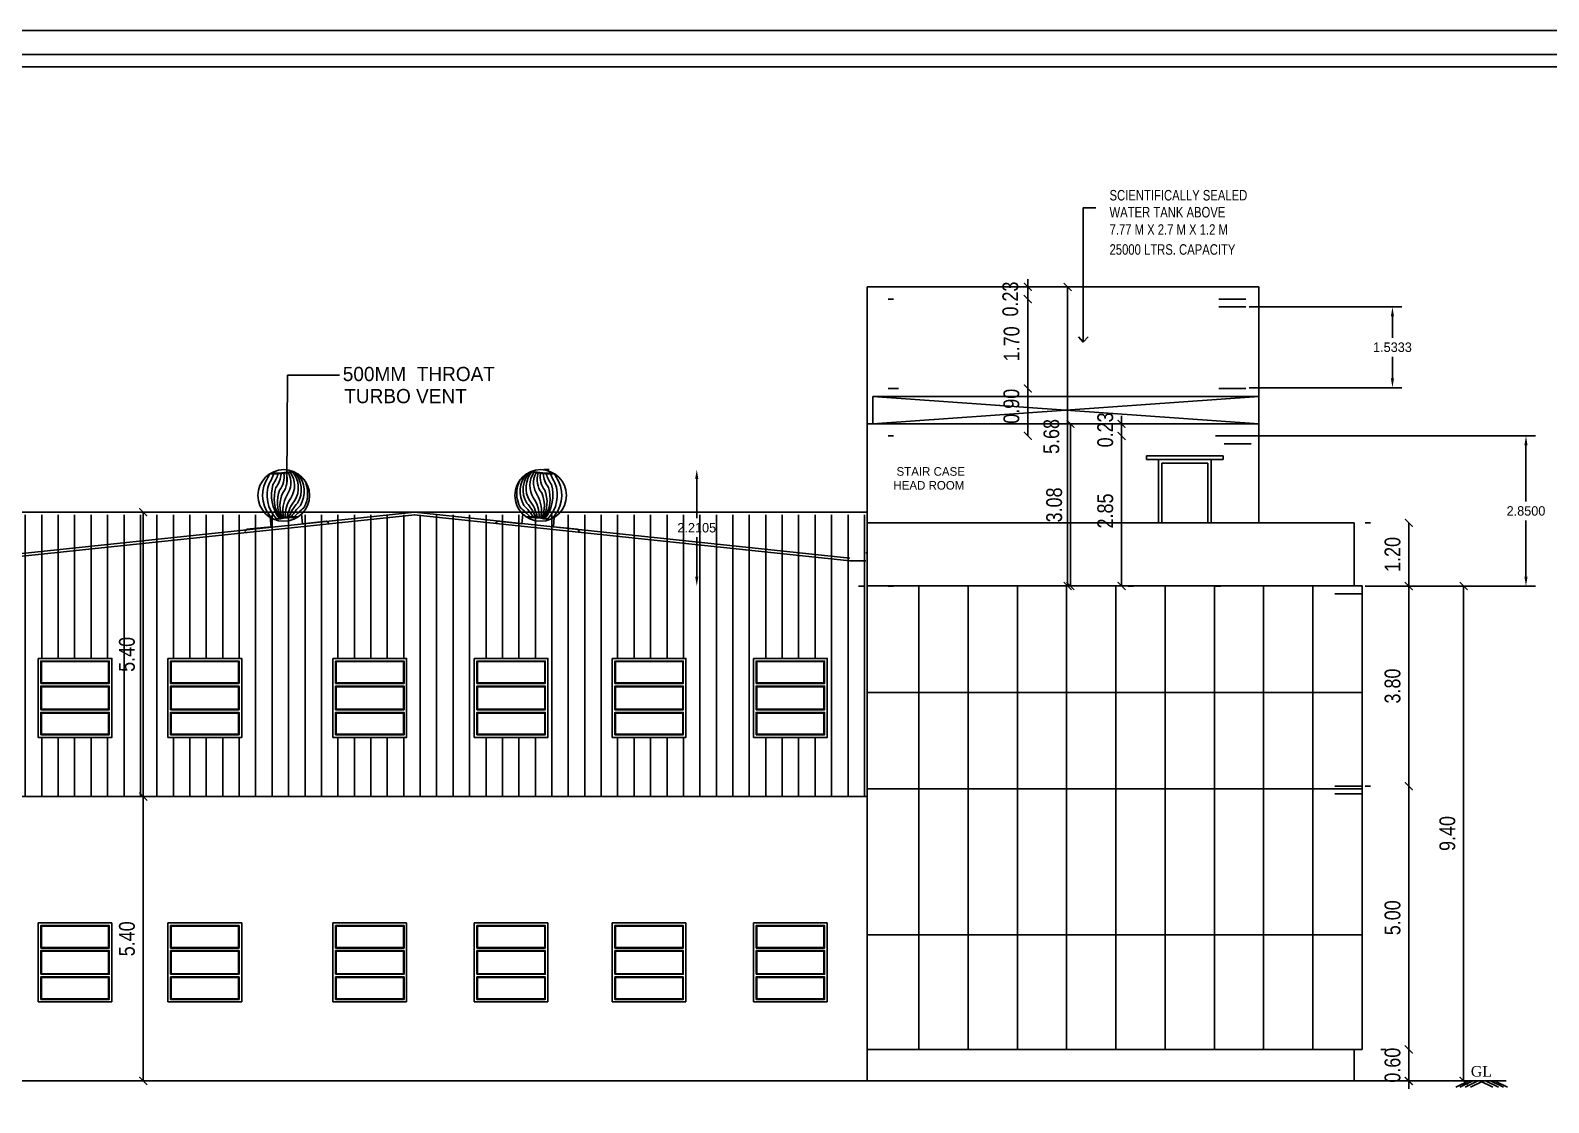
# Model space of a CAD drawing. Header units: metres. Extents: x 1422408 to 2267436, y 3843 to 80428.
# Drawn here: x 2267242.81 to 2267271.64, y 4051.89 to 4072.26 of the extents above; entities that cross this region are included whole.
import ezdxf

# ---------------------------------------------------------------- set-up
doc = ezdxf.new("R2010")
doc.units = ezdxf.units.M
doc.header["$LTSCALE"] = 3.5
doc.header["$MEASUREMENT"] = 0
for name, pattern in [('CENTER', [2, 1.25, -0.25, 0.25, -0.25]), ('DOT2', [0.125, 0, -0.125]), ('HIDDEN', [0.375, 0.25, -0.125])]:
    doc.linetypes.add(name, pattern=pattern)
doc.layers.get('0').update_dxf_attribs({"linetype": 'CONTINUOUS'})
doc.layers.get('DEFPOINTS').update_dxf_attribs({"linetype": 'CONTINUOUS'})
for name, color, linetype in [('A-ANNO-TITLE', 7, 'CONTINUOUS'), ('BLK_1_CHIMNEY_HT', 91, 'CONTINUOUS'), ('BLK_1_ROOF_WATER_TANK_HT', 235, 'CONTINUOUS'), ('BLK_1_STAIR_HEADROOM', 55, 'CONTINUOUS'), ('CENTER', 4, 'CENTER'), ('DOORTEXT', 3, 'CONTINUOUS'), ('HAT', 15, 'CONTINUOUS'), ('HATCH', 15, 'CONTINUOUS'), ('HID', 4, 'HIDDEN'), ('ID', 3, 'CONTINUOUS'), ('TEXT', 4, 'CONTINUOUS'), ('TITLE', 7, 'CONTINUOUS'), ('WALL', 125, 'CONTINUOUS'), ('WIN', 8, 'CONTINUOUS')]:
    doc.layers.add(name, color=color, linetype=linetype)
doc.styles.add('GD', font='romantic.ttf')
doc.styles.add('ID', font='GOTHIC.TTF', dxfattribs={"width": 0.85})
doc.styles.add('USA TEXT', font='GOTHIC.TTF')
doc.dimstyles.new('1-100-ID', dxfattribs={"dimtxt": 0.3, "dimasz": 0.15, "dimexe": 0.1, "dimexo": 0.06, "dimgap": 0.15, "dimtad": 1, "dimzin": 3, "dimdsep": 46, "dimtxsty": 'ID', "dimblk": 'ARCHTICK', "dimcen": 0, "dimclrd": 252, "dimclre": 252, "dimclrt": 3, "dimadec": 0, "dimazin": 0, "dimtfac": 1, "dimtix": 1, "dimtmove": 2, "dimatfit": 3, "dimldrblk": 'OPEN90', "dimfxl": 1, "dimtolj": 1, "dimtzin": 0, "dimarcsym": 0})
doc.dimstyles.get("Standard").update_dxf_attribs({"dimtxt": 0.18, "dimasz": 0.18, "dimexe": 0.18, "dimexo": 0.0625, "dimgap": 0.09, "dimtad": 0, "dimtih": 1, "dimtoh": 1, "dimdec": 4, "dimzin": 0, "dimdsep": 46, "dimtxsty": 'STANDARD', "dimcen": 0.09, "dimadec": 0, "dimazin": 0, "dimtfac": 1, "dimtdec": 4, "dimtofl": 0, "dimtmove": 0, "dimatfit": 3, "dimfxl": 1, "dimtolj": 1, "dimtzin": 0, "dimarcsym": 0})

# ---------------------------------------------------------------- blocks, each defined once
blk = doc.blocks.new('TURBO')
at = {"layer": 'HID', "linetype": 'ByBlock'}
for points in [[(-278, 895, 0.347126), (-229, 297, -0.098797), (-19, 71, -0.098797)], [(-250, 894, 0.327886), (-187, 355, -0.129297), (17, 75, -0.129297)], [(-211, 894, 0.310922), (-121, 416, -0.156724), (54, 78, -0.156724)], [(-171, 894, 0.2866), (-55, 478, -0.178171), (86, 80, -0.178171)], [(-127, 896, 0.251458), (10, 541, -0.194416), (115, 82, -0.194416)], [(-86, 899, 0.201001), (59, 603, -0.207799), (136, 82, -0.207799)], [(-35, 904, 0.134165), (115, 667, -0.218557), (157, 83, -0.218557)], [(24, 910, 0.051706), (159, 734, -0.229241), (173, 83, -0.229241)], [(102, 927, 0.047601), (220, 778, -0.290424), (223, 82, -0.290424)], [(180, 945, 0.043008), (281, 822, -0.333679), (287, 93, -0.333679)], [(-439, 709, 0.260816), (-328, 184, -0.03426), (-121, 55, -0.03426)], [(-340, 844, 0.326487), (-272, 241, -0.066086), (-62, 65, -0.066086)]]:
    blk.add_lwpolyline(points, format="xyb", dxfattribs=at)
for points in [[(-260, 74), (-242, -106), (-699, -152), (-737, -196)], [(337, 134), (355, -46), (812, 0), (858, -36)]]:
    blk.add_lwpolyline(points, dxfattribs=at)
blk.add_circle((0, 490), 490, dxfattribs=at)
for centre, radius, start, end in [((-222, 2488), 1594, 267.999, 284.702), ((-222, 2488), 1579, 268.7845, 283.9165), ((179, -1511), 1594, 86.7474, 103.4504), ((179, -1511), 1579, 87.5329, 102.665)]:
    blk.add_arc(centre, radius, start, end, dxfattribs=at)
blk = doc.blocks.new('_ArchTick')
at = {"color": 0, "linetype": 'ByBlock', "const_width": 0.15}
blk.add_lwpolyline([(-0.5, -0.5), (0.5, 0.5)], dxfattribs=at)
blk = doc.blocks.new('*D196')
at = {"layer": 'DEFPOINTS', "color": 0, "ltscale": 400}
for p in [(2267259.035, 4065.456), (2267261.748, 4065.456), (2267259.035, 4064.556)]:
    blk.add_point(p, dxfattribs=at)
at = {"layer": 'ID', "color": 252, "linetype": 'DOT2', "lineweight": -2, "ltscale": 400}
for p, q in [((2267259.095, 4065.456), (2267261.848, 4065.456)), ((2267259.095, 4064.556), (2267261.848, 4064.556))]:
    blk.add_line(p, q, dxfattribs=at)
at = {"layer": 'ID', "color": 252, "lineweight": -2, "ltscale": 400}
blk.add_line((2267261.748, 4064.556), (2267261.748, 4065.456), dxfattribs=at)
at = {"layer": 'ID', "color": 252, "lineweight": -2, "ltscale": 400, "xscale": 0.15, "yscale": 0.15, "zscale": 0.15}
for p, rotation in [((2267261.748, 4065.456), 90), ((2267261.748, 4064.556), 270)]:
    blk.add_blockref('_ArchTick', p, dxfattribs=dict(at, rotation=rotation))
at = {"layer": 'ID', "color": 3, "ltscale": 400, "insert": (2267261.437, 4065.12), "char_height": 0.3, "attachment_point": 5, "rotation": 90, "style": 'ID'}
blk.add_mtext('\\A1;0.90', dxfattribs=at)
blk = doc.blocks.new('_Open90')
at = {"color": 0, "linetype": 'ByBlock', "lineweight": -2}
for p, q in [((0, 0), (-1, 0)), ((-0.5, 0.5), (0, 0)), ((0, 0), (-0.5, -0.5))]:
    blk.add_line(p, q, dxfattribs=at)
blk = doc.blocks.new('*D197')
at = {"layer": 'DEFPOINTS', "color": 0, "ltscale": 400}
for p in [(2267259.035, 4067.156), (2267261.748, 4067.156), (2267259.135, 4065.456)]:
    blk.add_point(p, dxfattribs=at)
at = {"layer": 'ID', "color": 252, "linetype": 'DOT2', "lineweight": -2, "ltscale": 400}
for p, q in [((2267259.095, 4067.156), (2267261.848, 4067.156)), ((2267259.195, 4065.456), (2267261.848, 4065.456))]:
    blk.add_line(p, q, dxfattribs=at)
at = {"layer": 'ID', "color": 252, "lineweight": -2, "ltscale": 400}
blk.add_line((2267261.748, 4065.456), (2267261.748, 4067.156), dxfattribs=at)
at = {"layer": 'ID', "color": 252, "lineweight": -2, "ltscale": 400, "xscale": 0.15, "yscale": 0.15, "zscale": 0.15}
for p, rotation in [((2267261.748, 4067.156), 90), ((2267261.748, 4065.456), 270)]:
    blk.add_blockref('_ArchTick', p, dxfattribs=dict(at, rotation=rotation))
at = {"layer": 'ID', "color": 3, "ltscale": 400, "insert": (2267261.441, 4066.306), "char_height": 0.3, "attachment_point": 5, "rotation": 90, "style": 'ID'}
blk.add_mtext('\\A1;1.70', dxfattribs=at)
blk = doc.blocks.new('*D198')
at = {"layer": 'DEFPOINTS', "color": 0, "ltscale": 400}
for p in [(2267259.035, 4067.386), (2267261.748, 4067.386), (2267259.035, 4067.156)]:
    blk.add_point(p, dxfattribs=at)
at = {"layer": 'ID', "color": 252, "linetype": 'DOT2', "lineweight": -2, "ltscale": 400}
for p, q in [((2267259.095, 4067.386), (2267261.848, 4067.386)), ((2267259.095, 4067.156), (2267261.848, 4067.156))]:
    blk.add_line(p, q, dxfattribs=at)
at = {"layer": 'ID', "color": 252, "lineweight": -2, "ltscale": 400}
for p, q in [((2267261.748, 4067.386), (2267261.748, 4067.536)), ((2267261.748, 4067.156), (2267261.748, 4067.386)), ((2267261.748, 4067.156), (2267261.748, 4067.006))]:
    blk.add_line(p, q, dxfattribs=at)
at = {"layer": 'ID', "color": 252, "lineweight": -2, "ltscale": 400, "xscale": 0.15, "yscale": 0.15, "zscale": 0.15}
for p, rotation in [((2267261.748, 4067.386), 270), ((2267261.748, 4067.156), 90)]:
    blk.add_blockref('_ArchTick', p, dxfattribs=dict(at, rotation=rotation))
at = {"layer": 'ID', "color": 3, "ltscale": 400, "insert": (2267261.417, 4067.156), "char_height": 0.3, "attachment_point": 5, "rotation": 90, "style": 'ID'}
blk.add_mtext('\\A1;0.23', dxfattribs=at)
blk = doc.blocks.new('*D199')
at = {"layer": 'DEFPOINTS', "color": 0, "ltscale": 400}
for p in [(2267259.035, 4067.386), (2267259.035, 4061.706), (2267262.505, 4061.706)]:
    blk.add_point(p, dxfattribs=at)
at = {"layer": 'ID', "color": 252, "linetype": 'DOT2', "lineweight": -2, "ltscale": 400}
for p, q in [((2267259.095, 4067.386), (2267262.605, 4067.386)), ((2267259.095, 4061.706), (2267262.605, 4061.706))]:
    blk.add_line(p, q, dxfattribs=at)
at = {"layer": 'ID', "color": 252, "lineweight": -2, "ltscale": 400}
blk.add_line((2267262.505, 4067.386), (2267262.505, 4061.706), dxfattribs=at)
at = {"layer": 'ID', "color": 252, "lineweight": -2, "ltscale": 400, "xscale": 0.15, "yscale": 0.15, "zscale": 0.15}
for p, rotation in [((2267262.505, 4067.386), 90), ((2267262.505, 4061.706), 270)]:
    blk.add_blockref('_ArchTick', p, dxfattribs=dict(at, rotation=rotation))
at = {"layer": 'ID', "color": 3, "ltscale": 400, "insert": (2267262.197, 4064.546), "char_height": 0.3, "attachment_point": 5, "rotation": 90, "style": 'ID'}
blk.add_mtext('\\A1;5.68', dxfattribs=at)
blk = doc.blocks.new('*D200')
at = {"layer": 'DEFPOINTS', "color": 0, "ltscale": 400}
for p in [(2267265.475, 4064.556), (2267263.528, 4061.706), (2267265.475, 4061.706)]:
    blk.add_point(p, dxfattribs=at)
at = {"layer": 'ID', "color": 252, "linetype": 'DOT2', "lineweight": -2, "ltscale": 400}
for p, q in [((2267265.415, 4064.556), (2267263.428, 4064.556)), ((2267265.415, 4061.706), (2267263.428, 4061.706))]:
    blk.add_line(p, q, dxfattribs=at)
at = {"layer": 'ID', "color": 252, "lineweight": -2, "ltscale": 400}
blk.add_line((2267263.528, 4064.556), (2267263.528, 4061.706), dxfattribs=at)
at = {"layer": 'ID', "color": 252, "lineweight": -2, "ltscale": 400, "xscale": 0.15, "yscale": 0.15, "zscale": 0.15}
for p, rotation in [((2267263.528, 4064.556), 90), ((2267263.528, 4061.706), 270)]:
    blk.add_blockref('_ArchTick', p, dxfattribs=dict(at, rotation=rotation))
at = {"layer": 'ID', "color": 3, "ltscale": 400, "insert": (2267263.22, 4063.131), "char_height": 0.3, "attachment_point": 5, "rotation": 90, "style": 'ID'}
blk.add_mtext('\\A1;2.85', dxfattribs=at)
blk = doc.blocks.new('*D201')
at = {"layer": 'DEFPOINTS', "color": 0, "ltscale": 400}
for p in [(2267263.528, 4064.786), (2267265.475, 4064.786), (2267265.475, 4064.556)]:
    blk.add_point(p, dxfattribs=at)
at = {"layer": 'ID', "color": 252, "linetype": 'DOT2', "lineweight": -2, "ltscale": 400}
for p, q in [((2267265.415, 4064.786), (2267263.428, 4064.786)), ((2267265.415, 4064.556), (2267263.428, 4064.556))]:
    blk.add_line(p, q, dxfattribs=at)
at = {"layer": 'ID', "color": 252, "lineweight": -2, "ltscale": 400}
for p, q in [((2267263.528, 4064.786), (2267263.528, 4064.936)), ((2267263.528, 4064.556), (2267263.528, 4064.786)), ((2267263.528, 4064.556), (2267263.528, 4064.406))]:
    blk.add_line(p, q, dxfattribs=at)
at = {"layer": 'ID', "color": 252, "lineweight": -2, "ltscale": 400, "xscale": 0.15, "yscale": 0.15, "zscale": 0.15}
for p, rotation in [((2267263.528, 4064.786), 270), ((2267263.528, 4064.556), 90)]:
    blk.add_blockref('_ArchTick', p, dxfattribs=dict(at, rotation=rotation))
at = {"layer": 'ID', "color": 3, "ltscale": 400, "insert": (2267263.22, 4064.671), "char_height": 0.3, "attachment_point": 5, "rotation": 90, "style": 'ID'}
blk.add_mtext('\\A1;0.23', dxfattribs=at)
blk = doc.blocks.new('*D202')
at = {"layer": 'DEFPOINTS', "color": 0, "ltscale": 400}
for p in [(2267263.815, 4064.786), (2267262.557, 4061.706), (2267263.815, 4061.706)]:
    blk.add_point(p, dxfattribs=at)
at = {"layer": 'ID', "color": 252, "linetype": 'DOT2', "lineweight": -2, "ltscale": 400}
for p, q in [((2267263.755, 4064.786), (2267262.457, 4064.786)), ((2267263.755, 4061.706), (2267262.457, 4061.706))]:
    blk.add_line(p, q, dxfattribs=at)
at = {"layer": 'ID', "color": 252, "lineweight": -2, "ltscale": 400}
blk.add_line((2267262.557, 4064.786), (2267262.557, 4061.706), dxfattribs=at)
at = {"layer": 'ID', "color": 252, "lineweight": -2, "ltscale": 400, "xscale": 0.15, "yscale": 0.15, "zscale": 0.15}
for p, rotation in [((2267262.557, 4064.786), 90), ((2267262.557, 4061.706), 270)]:
    blk.add_blockref('_ArchTick', p, dxfattribs=dict(at, rotation=rotation))
at = {"layer": 'ID', "color": 3, "ltscale": 400, "insert": (2267262.25, 4063.246), "char_height": 0.3, "attachment_point": 5, "rotation": 90, "style": 'ID'}
blk.add_mtext('\\A1;3.08', dxfattribs=at)
blk = doc.blocks.new('*D203')
at = {"layer": 'DEFPOINTS', "color": 0, "ltscale": 400}
for p in [(2267245.112, 4057.706), (2267244.948, 4052.306), (2267245.112, 4052.306)]:
    blk.add_point(p, dxfattribs=at)
at = {"layer": 'ID', "color": 252, "linetype": 'DOT2', "lineweight": -2, "ltscale": 400}
for p, q in [((2267245.052, 4057.706), (2267244.848, 4057.706)), ((2267245.052, 4052.306), (2267244.848, 4052.306))]:
    blk.add_line(p, q, dxfattribs=at)
at = {"layer": 'ID', "color": 252, "lineweight": -2, "ltscale": 400}
blk.add_line((2267244.948, 4057.706), (2267244.948, 4052.306), dxfattribs=at)
at = {"layer": 'ID', "color": 252, "lineweight": -2, "ltscale": 400, "xscale": 0.15, "yscale": 0.15, "zscale": 0.15}
for p, rotation in [((2267244.948, 4057.706), 90), ((2267244.948, 4052.306), 270)]:
    blk.add_blockref('_ArchTick', p, dxfattribs=dict(at, rotation=rotation))
at = {"layer": 'ID', "color": 3, "ltscale": 400, "insert": (2267244.64, 4055.006), "char_height": 0.3, "attachment_point": 5, "rotation": 90, "style": 'ID'}
blk.add_mtext('\\A1;5.40', dxfattribs=at)
blk = doc.blocks.new('*D204')
at = {"layer": 'DEFPOINTS', "color": 0, "ltscale": 400}
for p in [(2267246.276, 4063.11), (2267244.948, 4057.706), (2267246.276, 4057.706)]:
    blk.add_point(p, dxfattribs=at)
at = {"layer": 'ID', "color": 252, "linetype": 'DOT2', "lineweight": -2, "ltscale": 400}
for p, q in [((2267246.216, 4063.11), (2267244.848, 4063.11)), ((2267246.216, 4057.706), (2267244.848, 4057.706))]:
    blk.add_line(p, q, dxfattribs=at)
at = {"layer": 'ID', "color": 252, "lineweight": -2, "ltscale": 400}
blk.add_line((2267244.948, 4063.11), (2267244.948, 4057.706), dxfattribs=at)
at = {"layer": 'ID', "color": 252, "lineweight": -2, "ltscale": 400, "xscale": 0.15, "yscale": 0.15, "zscale": 0.15}
for p, rotation in [((2267244.948, 4063.11), 90), ((2267244.948, 4057.706), 270)]:
    blk.add_blockref('_ArchTick', p, dxfattribs=dict(at, rotation=rotation))
at = {"layer": 'ID', "color": 3, "ltscale": 400, "insert": (2267244.64, 4060.408), "char_height": 0.3, "attachment_point": 5, "rotation": 90, "style": 'ID'}
blk.add_mtext('\\A1;5.40', dxfattribs=at)
blk = doc.blocks.new('*D205')
at = {"layer": 'DEFPOINTS', "color": 0, "ltscale": 400}
for p in [(2267268.39, 4052.906), (2267268.39, 4052.306), (2267268.984, 4052.306)]:
    blk.add_point(p, dxfattribs=at)
at = {"layer": 'ID', "color": 252, "lineweight": -2, "ltscale": 400}
for p, q in [((2267268.984, 4052.906), (2267268.984, 4053.056)), ((2267268.984, 4052.906), (2267268.984, 4052.306)), ((2267268.984, 4052.306), (2267268.984, 4052.156))]:
    blk.add_line(p, q, dxfattribs=at)
at = {"layer": 'ID', "color": 252, "linetype": 'DOT2', "lineweight": -2, "ltscale": 400}
for p, q in [((2267268.45, 4052.906), (2267269.084, 4052.906)), ((2267268.45, 4052.306), (2267269.084, 4052.306))]:
    blk.add_line(p, q, dxfattribs=at)
at = {"layer": 'ID', "color": 252, "lineweight": -2, "ltscale": 400, "xscale": 0.15, "yscale": 0.15, "zscale": 0.15}
for p, rotation in [((2267268.984, 4052.906), 270), ((2267268.984, 4052.306), 90)]:
    blk.add_blockref('_ArchTick', p, dxfattribs=dict(at, rotation=rotation))
at = {"layer": 'ID', "color": 3, "ltscale": 400, "insert": (2267268.676, 4052.606), "char_height": 0.3, "attachment_point": 5, "rotation": 90, "style": 'ID'}
blk.add_mtext('\\A1;0.60', dxfattribs=at)
blk = doc.blocks.new('*D206')
at = {"layer": 'DEFPOINTS', "color": 0, "ltscale": 400}
for p in [(2267268.096, 4057.906), (2267268.984, 4057.906), (2267268.39, 4052.906)]:
    blk.add_point(p, dxfattribs=at)
at = {"layer": 'ID', "color": 252, "linetype": 'DOT2', "lineweight": -2, "ltscale": 400}
for p, q in [((2267268.156, 4057.906), (2267269.084, 4057.906)), ((2267268.45, 4052.906), (2267269.084, 4052.906))]:
    blk.add_line(p, q, dxfattribs=at)
at = {"layer": 'ID', "color": 252, "lineweight": -2, "ltscale": 400}
blk.add_line((2267268.984, 4052.906), (2267268.984, 4057.906), dxfattribs=at)
at = {"layer": 'ID', "color": 252, "lineweight": -2, "ltscale": 400, "xscale": 0.15, "yscale": 0.15, "zscale": 0.15}
for p, rotation in [((2267268.984, 4057.906), 90), ((2267268.984, 4052.906), 270)]:
    blk.add_blockref('_ArchTick', p, dxfattribs=dict(at, rotation=rotation))
at = {"layer": 'ID', "color": 3, "ltscale": 400, "insert": (2267268.676, 4055.406), "char_height": 0.3, "attachment_point": 5, "rotation": 90, "style": 'ID'}
blk.add_mtext('\\A1;5.00', dxfattribs=at)
blk = doc.blocks.new('*D207')
at = {"layer": 'DEFPOINTS', "color": 0, "ltscale": 400}
for p in [(2267268.096, 4061.706), (2267268.984, 4061.706), (2267268.096, 4057.906)]:
    blk.add_point(p, dxfattribs=at)
at = {"layer": 'ID', "color": 252, "linetype": 'DOT2', "lineweight": -2, "ltscale": 400}
for p, q in [((2267268.156, 4061.706), (2267269.084, 4061.706)), ((2267268.156, 4057.906), (2267269.084, 4057.906))]:
    blk.add_line(p, q, dxfattribs=at)
at = {"layer": 'ID', "color": 252, "lineweight": -2, "ltscale": 400}
blk.add_line((2267268.984, 4057.906), (2267268.984, 4061.706), dxfattribs=at)
at = {"layer": 'ID', "color": 252, "lineweight": -2, "ltscale": 400, "xscale": 0.15, "yscale": 0.15, "zscale": 0.15}
for p, rotation in [((2267268.984, 4061.706), 90), ((2267268.984, 4057.906), 270)]:
    blk.add_blockref('_ArchTick', p, dxfattribs=dict(at, rotation=rotation))
at = {"layer": 'ID', "color": 3, "ltscale": 400, "insert": (2267268.676, 4059.806), "char_height": 0.3, "attachment_point": 5, "rotation": 90, "style": 'ID'}
blk.add_mtext('\\A1;3.80', dxfattribs=at)
blk = doc.blocks.new('*D208')
at = {"layer": 'DEFPOINTS', "color": 0, "ltscale": 400}
for p in [(2267268.096, 4062.906), (2267268.984, 4062.906), (2267268.096, 4061.706)]:
    blk.add_point(p, dxfattribs=at)
at = {"layer": 'ID', "color": 252, "linetype": 'DOT2', "lineweight": -2, "ltscale": 400}
for p, q in [((2267268.156, 4062.906), (2267269.084, 4062.906)), ((2267268.156, 4061.706), (2267269.084, 4061.706))]:
    blk.add_line(p, q, dxfattribs=at)
at = {"layer": 'ID', "color": 252, "lineweight": -2, "ltscale": 400}
blk.add_line((2267268.984, 4061.706), (2267268.984, 4062.906), dxfattribs=at)
at = {"layer": 'ID', "color": 252, "lineweight": -2, "ltscale": 400, "xscale": 0.15, "yscale": 0.15, "zscale": 0.15}
for p, rotation in [((2267268.984, 4062.906), 90), ((2267268.984, 4061.706), 270)]:
    blk.add_blockref('_ArchTick', p, dxfattribs=dict(at, rotation=rotation))
at = {"layer": 'ID', "color": 3, "ltscale": 400, "insert": (2267268.676, 4062.306), "char_height": 0.3, "attachment_point": 5, "rotation": 90, "style": 'ID'}
blk.add_mtext('\\A1;1.20', dxfattribs=at)
blk = doc.blocks.new('*D209')
at = {"layer": 'DEFPOINTS', "color": 0, "ltscale": 400}
for p in [(2267268.246, 4061.706), (2267270.024, 4061.706), (2267268.26, 4052.306)]:
    blk.add_point(p, dxfattribs=at)
at = {"layer": 'ID', "color": 252, "linetype": 'DOT2', "lineweight": -2, "ltscale": 400}
for p, q in [((2267268.306, 4061.706), (2267270.124, 4061.706)), ((2267268.32, 4052.306), (2267270.124, 4052.306))]:
    blk.add_line(p, q, dxfattribs=at)
at = {"layer": 'ID', "color": 252, "lineweight": -2, "ltscale": 400}
blk.add_line((2267270.024, 4052.306), (2267270.024, 4061.706), dxfattribs=at)
at = {"layer": 'ID', "color": 252, "lineweight": -2, "ltscale": 400, "xscale": 0.15, "yscale": 0.15, "zscale": 0.15}
for p, rotation in [((2267270.024, 4061.706), 90), ((2267270.024, 4052.306), 270)]:
    blk.add_blockref('_ArchTick', p, dxfattribs=dict(at, rotation=rotation))
at = {"layer": 'ID', "color": 3, "ltscale": 400, "insert": (2267269.717, 4057.006), "char_height": 0.3, "attachment_point": 5, "rotation": 90, "style": 'ID'}
blk.add_mtext('\\A1;9.40', dxfattribs=at)
blk = doc.blocks.new('*D323')
at = {"layer": 'BLK_1_STAIR_HEADROOM', "color": 0, "lineweight": -2}
for p, q in [((2267265.954, 4064.556), (2267271.389, 4064.556)), ((2267271.209, 4064.376), (2267271.209, 4063.311)), ((2267271.209, 4061.886), (2267271.209, 4062.951)), ((2267268.159, 4061.706), (2267271.389, 4061.706))]:
    blk.add_line(p, q, dxfattribs=at)
at = {"layer": 'BLK_1_STAIR_HEADROOM', "color": 0}
for points in [[(2267271.179, 4064.376), (2267271.239, 4064.376), (2267271.209, 4064.556)], [(2267271.179, 4061.886), (2267271.239, 4061.886), (2267271.209, 4061.706)]]:
    blk.add_solid(points, dxfattribs=at)
at = {"layer": 'DEFPOINTS', "color": 0}
for p in [(2267265.891, 4064.556), (2267271.209, 4064.556), (2267268.096, 4061.706)]:
    blk.add_point(p, dxfattribs=at)
at = {"layer": 'BLK_1_STAIR_HEADROOM', "color": 0, "insert": (2267271.209, 4063.131), "char_height": 0.18, "attachment_point": 5}
blk.add_mtext('\\A1;2.8500', dxfattribs=at)
blk = doc.blocks.new('*D329')
at = {"layer": 'BLK_1_ROOF_WATER_TANK_HT', "color": 0, "lineweight": -2}
for p, q in [((2267265.954, 4067.006), (2267268.853, 4067.006)), ((2267268.673, 4066.826), (2267268.673, 4066.42)), ((2267268.673, 4065.653), (2267268.673, 4066.06)), ((2267265.954, 4065.473), (2267268.853, 4065.473))]:
    blk.add_line(p, q, dxfattribs=at)
at = {"layer": 'BLK_1_ROOF_WATER_TANK_HT', "color": 0}
for points in [[(2267268.643, 4066.826), (2267268.703, 4066.826), (2267268.673, 4067.006)], [(2267268.643, 4065.653), (2267268.703, 4065.653), (2267268.673, 4065.473)]]:
    blk.add_solid(points, dxfattribs=at)
at = {"layer": 'DEFPOINTS', "color": 0}
for p in [(2267265.891, 4067.006), (2267268.673, 4067.006), (2267265.891, 4065.473)]:
    blk.add_point(p, dxfattribs=at)
at = {"layer": 'BLK_1_ROOF_WATER_TANK_HT', "color": 0, "insert": (2267268.673, 4066.24), "char_height": 0.18, "attachment_point": 5}
blk.add_mtext('\\A1;1.5333', dxfattribs=at)
blk = doc.blocks.new('*D356')
at = {"layer": 'BLK_1_CHIMNEY_HT', "color": 0, "linetype": 'DOT2', "lineweight": -2, "ltscale": 400}
for p, q in [((2267252.558, 4063.917), (2267255.641, 4063.917)), ((2267258.633, 4061.706), (2267255.281, 4061.706))]:
    blk.add_line(p, q, dxfattribs=at)
at = {"layer": 'BLK_1_CHIMNEY_HT', "color": 0, "lineweight": -2, "ltscale": 400}
for p, q in [((2267255.461, 4063.737), (2267255.461, 4062.992)), ((2267255.461, 4061.886), (2267255.461, 4062.632))]:
    blk.add_line(p, q, dxfattribs=at)
at = {"layer": 'BLK_1_CHIMNEY_HT', "color": 0, "ltscale": 400}
for points in [[(2267255.431, 4063.737), (2267255.491, 4063.737), (2267255.461, 4063.917)], [(2267255.431, 4061.886), (2267255.491, 4061.886), (2267255.461, 4061.706)]]:
    blk.add_solid(points, dxfattribs=at)
at = {"layer": 'DEFPOINTS', "color": 0, "ltscale": 400}
for p in [(2267252.496, 4063.917), (2267255.461, 4061.706), (2267258.696, 4061.706)]:
    blk.add_point(p, dxfattribs=at)
at = {"layer": 'BLK_1_CHIMNEY_HT', "color": 0, "ltscale": 400, "insert": (2267255.461, 4062.812), "char_height": 0.18, "attachment_point": 5}
blk.add_mtext('\\A1;2.2105', dxfattribs=at)

msp = doc.modelspace()

# ---------------------------------------------------------------- hatches: boundary and pattern name
at = {"layer": 'HATCH'}
h = msp.add_hatch(dxfattribs=at)
h.set_pattern_fill('ANSI31', color=256, scale=2.5, angle=45, style=0)
h.set_pattern_definition([(90, (2265721.77104, 3921.26255), (-0.3125, 1e-16), [])])
h.paths.add_polyline_path([(2267256.53882, 4060.33141), (2267257.93882, 4060.33141), (2267257.93882, 4058.83141), (2267256.53882, 4058.83141)], flags=16)
h.paths.add_polyline_path([(2267253.85541, 4060.33141), (2267255.25541, 4060.33141), (2267255.25541, 4058.83141), (2267253.85541, 4058.83141)], flags=16)
h.paths.add_polyline_path([(2267251.23513, 4060.33141), (2267252.63513, 4060.33141), (2267252.63513, 4058.83141), (2267251.23513, 4058.83141)], flags=16)
h.paths.add_polyline_path([(2267248.55171, 4060.33141), (2267249.95171, 4060.33141), (2267249.95171, 4058.83141), (2267248.55171, 4058.83141)], flags=16)
h.paths.add_polyline_path([(2267245.41845, 4060.33141), (2267246.81845, 4060.33141), (2267246.81845, 4058.83141), (2267245.41845, 4058.83141)], flags=16)
h.paths.add_polyline_path([(2267242.95275, 4060.33141), (2267244.35275, 4060.33141), (2267244.35275, 4058.83141), (2267242.95275, 4058.83141)], flags=16)
h.paths.add_polyline_path([(2267258.69573, 4057.70641), (2267258.69573, 4063.05641), (2267241.37573, 4063.05641), (2267241.37573, 4057.70641)])

# ---------------------------------------------------------------- linework, layer by layer
at = {"layer": 'CENTER'}
for p, q in [((2267247.67667, 4063.65382), (2267247.69142, 4065.70836)), ((2267247.69142, 4065.70836), (2267248.6745, 4065.70836))]:
    msp.add_line(p, q, dxfattribs=at)
at = {"layer": 'DOORTEXT', "linetype": 'Continuous'}
for p, q in [((2267270.1226, 4052.30641), (2267269.8771, 4052.18745)), ((2267270.1991, 4052.30641), (2267269.9536, 4052.18745)), ((2267270.2971, 4052.30641), (2267270.0516, 4052.18745)), ((2267270.4006, 4052.30641), (2267270.1551, 4052.18745)), ((2267270.3356, 4052.30641), (2267270.5811, 4052.18745)), ((2267270.4391, 4052.30641), (2267270.6846, 4052.18745)), ((2267270.5371, 4052.30641), (2267270.7826, 4052.18745)), ((2267270.6136, 4052.30641), (2267270.8591, 4052.18745))]:
    msp.add_line(p, q, dxfattribs=at)
at = {"layer": 'HAT'}
msp.add_lwpolyline([(2267285.06331, 4072.25869), (2267225.14206, 4072.25869), (2267225.14206, 4029.93619), (2267285.06331, 4029.93619)], close=True, dxfattribs=at)
at = {"layer": 'TITLE', "color": 0}
for points in [[(2267225.60188, 4071.79887), (2267284.60349, 4071.79887), (2267284.60349, 4030.39602), (2267225.60188, 4030.39602)], [(2267225.83179, 4071.56896), (2267284.37357, 4071.56896), (2267284.37357, 4030.62593), (2267225.83179, 4030.62593)]]:
    msp.add_lwpolyline(points, close=True, dxfattribs=at)
at = {"layer": 'WALL', "color": 250, "ltscale": 400}
for p, q in [((2267258.69573, 4067.38641), (2267266.13498, 4067.38641)), ((2267258.69573, 4062.19093), (2267258.69573, 4067.38641)), ((2267266.13498, 4062.90641), (2267266.13498, 4067.38641)), ((2267258.80498, 4065.30641), (2267266.13498, 4065.30641)), ((2267258.80498, 4064.78641), (2267258.80498, 4065.30641)), ((2267258.69573, 4064.78641), (2267266.13498, 4064.78641)), ((2267258.80498, 4064.78641), (2267266.13498, 4064.78641)), ((2267263.99936, 4064.18141), (2267265.45936, 4064.18141)), ((2267263.99936, 4064.10641), (2267263.99936, 4064.18141)), ((2267263.99936, 4064.10641), (2267265.45936, 4064.10641)), ((2267264.22936, 4062.90641), (2267264.22936, 4064.10641)), ((2267264.29436, 4064.04141), (2267265.16436, 4064.04141)), ((2267264.29436, 4062.90641), (2267264.29436, 4064.04141)), ((2267265.16436, 4062.90641), (2267265.16436, 4064.04141)), ((2267265.22936, 4062.90641), (2267265.22936, 4064.10641)), ((2267265.45936, 4064.10641), (2267265.45936, 4064.18141))]:
    msp.add_line(p, q, dxfattribs=at)
at = {"layer": 'WALL', "color": 250, "linetype": 'HIDDEN', "ltscale": 80}
for p, q in [((2267265.37501, 4067.15641), (2267265.89143, 4067.15641)), ((2267265.37501, 4067.00641), (2267265.89143, 4067.00641)), ((2267265.37501, 4065.45641), (2267265.89143, 4065.45641)), ((2267258.80498, 4065.30641), (2267266.13498, 4064.78641)), ((2267266.13498, 4065.30641), (2267258.80498, 4064.78641)), ((2267265.37501, 4065.30641), (2267265.89143, 4065.30641)), ((2267265.37501, 4064.55641), (2267265.89143, 4064.55641)), ((2267265.47501, 4064.55641), (2267265.99143, 4064.55641)), ((2267265.47501, 4064.40641), (2267265.99143, 4064.40641)), ((2267268.09637, 4061.70641), (2267267.57994, 4061.70641)), ((2267268.09637, 4061.55641), (2267267.57994, 4061.55641)), ((2267268.09637, 4057.90641), (2267267.57994, 4057.90641)), ((2267268.09637, 4057.75641), (2267267.57994, 4057.75641))]:
    msp.add_line(p, q, dxfattribs=at)
at = {"layer": 'WALL', "color": 250, "linetype": 'HIDDEN', "ltscale": 400}
for p, q in [((2267241.82973, 4062.2372), (2267250.09973, 4063.10641)), ((2267241.82973, 4062.18693), (2267250.10496, 4063.05669)), ((2267258.36973, 4062.18693), (2267250.09451, 4063.05669)), ((2267258.36973, 4062.2372), (2267250.09973, 4063.10641)), ((2267258.36973, 4062.18693), (2267258.66973, 4062.18693)), ((2267258.66973, 4062.33786), (2267258.69573, 4062.33786))]:
    msp.add_line(p, q, dxfattribs=at)
at = {"layer": 'WALL', "color": 251, "ltscale": 400}
for p, q in [((2267267.94637, 4062.90641), (2267258.69573, 4062.90641)), ((2267258.69573, 4061.70641), (2267258.69573, 4062.90641)), ((2267267.94637, 4062.90641), (2267267.94637, 4061.70641)), ((2267258.69573, 4052.90641), (2267258.69573, 4052.30641)), ((2267267.94637, 4052.90641), (2267267.94637, 4052.30641))]:
    msp.add_line(p, q, dxfattribs=at)
at = {"layer": 'WALL', "color": 4, "ltscale": 400}
for p, q in [((2267258.69573, 4061.70641), (2267258.69573, 4052.90641)), ((2267268.09637, 4061.70641), (2267258.69573, 4061.70641)), ((2267259.67938, 4052.90641), (2267259.67938, 4061.70641)), ((2267260.6146, 4052.90641), (2267260.6146, 4061.70641)), ((2267261.54982, 4052.90641), (2267261.54982, 4061.70641)), ((2267262.48504, 4052.90641), (2267262.48504, 4061.70641)), ((2267263.42026, 4052.90641), (2267263.42026, 4061.70641)), ((2267264.35548, 4052.90641), (2267264.35548, 4061.70641)), ((2267265.29071, 4052.90641), (2267265.29071, 4061.70641)), ((2267266.22593, 4052.90641), (2267266.22593, 4061.70641)), ((2267267.16115, 4052.90641), (2267267.16115, 4061.70641)), ((2267268.09637, 4052.90641), (2267268.09637, 4061.70641)), ((2267268.09637, 4059.68141), (2267258.69573, 4059.68141)), ((2267268.09637, 4057.85641), (2267258.69573, 4057.85641)), ((2267257.93882, 4055.30641), (2267257.93882, 4053.80641)), ((2267268.09637, 4055.08141), (2267258.69573, 4055.08141)), ((2267258.69573, 4052.90641), (2267268.09637, 4052.90641))]:
    msp.add_line(p, q, dxfattribs=at)
at = {"layer": 'WALL', "color": 7, "ltscale": 400}
msp.add_line((2267270.83042, 4052.30641), (2267230.97697, 4052.30641), dxfattribs=at)
at = {"layer": 'WALL', "color": 251, "ltscale": 400}
for points in [[(2267262.80129, 4066.33628), (2267262.80129, 4068.89102), (2267263.04245, 4068.89102)], [(2267262.80129, 4066.33628), (2267262.70791, 4066.44088)], [(2267262.80129, 4066.33628), (2267262.89467, 4066.44088)]]:
    msp.add_lwpolyline(points, dxfattribs=at)
at = {"layer": 'WALL', "ltscale": 400}
msp.add_lwpolyline([(2267258.69573, 4061.70641), (2267258.69573, 4057.70641), (2267241.37573, 4057.70641), (2267241.37573, 4063.11041), (2267258.69573, 4063.11041), (2267258.69573, 4062.91041)], dxfattribs=at)
at = {"layer": 'WALL', "color": 250, "linetype": 'HIDDEN', "ltscale": 400, "const_width": 0.002}
msp.add_lwpolyline([(2267258.03661, 4062.22194), (2267258.26973, 4062.19744), (2267258.26973, 4061.78141), (2267258.66973, 4061.78141), (2267258.66973, 4062.33786)], dxfattribs=at)
at = {"layer": 'WALL', "ltscale": 400}
for points in [[(2267242.95275, 4060.33141), (2267244.35275, 4060.33141), (2267244.35275, 4058.83141), (2267242.95275, 4058.83141)], [(2267245.41845, 4060.33141), (2267246.81845, 4060.33141), (2267246.81845, 4058.83141), (2267245.41845, 4058.83141)], [(2267248.55171, 4060.33141), (2267249.95171, 4060.33141), (2267249.95171, 4058.83141), (2267248.55171, 4058.83141)], [(2267251.23513, 4060.33141), (2267252.63513, 4060.33141), (2267252.63513, 4058.83141), (2267251.23513, 4058.83141)], [(2267253.85541, 4060.33141), (2267255.25541, 4060.33141), (2267255.25541, 4058.83141), (2267253.85541, 4058.83141)], [(2267256.53882, 4060.33141), (2267257.93882, 4060.33141), (2267257.93882, 4058.83141), (2267256.53882, 4058.83141)]]:
    msp.add_lwpolyline(points, close=True, dxfattribs=at)
at = {"layer": 'WIN'}
for p, q in [((2267242.95275, 4060.33141), (2267242.95275, 4058.83141)), ((2267242.95275, 4060.33141), (2267244.35275, 4060.33141)), ((2267242.95275, 4060.33141), (2267242.95275, 4058.83141)), ((2267244.35275, 4060.33141), (2267244.35275, 4058.83141)), ((2267244.35275, 4060.33141), (2267244.35275, 4058.83141)), ((2267245.41845, 4060.33141), (2267245.41845, 4058.83141)), ((2267245.41845, 4060.33141), (2267246.81845, 4060.33141)), ((2267245.41845, 4060.33141), (2267245.41845, 4058.83141)), ((2267246.81845, 4060.33141), (2267246.81845, 4058.83141)), ((2267246.81845, 4060.33141), (2267246.81845, 4058.83141)), ((2267248.55171, 4060.33141), (2267248.55171, 4058.83141)), ((2267248.55171, 4060.33141), (2267249.95171, 4060.33141)), ((2267248.55171, 4060.33141), (2267248.55171, 4058.83141)), ((2267249.95171, 4060.33141), (2267249.95171, 4058.83141)), ((2267249.95171, 4060.33141), (2267249.95171, 4058.83141)), ((2267251.23513, 4060.33141), (2267251.23513, 4058.83141)), ((2267251.23513, 4060.33141), (2267252.63513, 4060.33141)), ((2267251.23513, 4060.33141), (2267251.23513, 4058.83141)), ((2267252.63513, 4060.33141), (2267252.63513, 4058.83141)), ((2267252.63513, 4060.33141), (2267252.63513, 4058.83141)), ((2267253.85541, 4060.33141), (2267253.85541, 4058.83141)), ((2267253.85541, 4060.33141), (2267255.25541, 4060.33141)), ((2267253.85541, 4060.33141), (2267253.85541, 4058.83141)), ((2267255.25541, 4060.33141), (2267255.25541, 4058.83141)), ((2267255.25541, 4060.33141), (2267255.25541, 4058.83141)), ((2267256.53882, 4060.33141), (2267256.53882, 4058.83141)), ((2267256.53882, 4060.33141), (2267257.93882, 4060.33141)), ((2267256.53882, 4060.33141), (2267256.53882, 4058.83141)), ((2267257.93882, 4060.33141), (2267257.93882, 4058.83141)), ((2267257.93882, 4060.33141), (2267257.93882, 4058.83141)), ((2267242.95275, 4058.83141), (2267244.35275, 4058.83141)), ((2267245.41845, 4058.83141), (2267246.81845, 4058.83141)), ((2267248.55171, 4058.83141), (2267249.95171, 4058.83141)), ((2267251.23513, 4058.83141), (2267252.63513, 4058.83141)), ((2267253.85541, 4058.83141), (2267255.25541, 4058.83141)), ((2267256.53882, 4058.83141), (2267257.93882, 4058.83141)), ((2267242.95275, 4055.30641), (2267242.95275, 4053.80641)), ((2267242.95275, 4055.30641), (2267244.35275, 4055.30641)), ((2267242.95275, 4055.30641), (2267242.95275, 4053.80641)), ((2267244.35275, 4055.30641), (2267244.35275, 4053.80641)), ((2267244.35275, 4055.30641), (2267244.35275, 4053.80641)), ((2267245.41845, 4055.30641), (2267245.41845, 4053.80641)), ((2267245.41845, 4055.30641), (2267246.81845, 4055.30641)), ((2267245.41845, 4055.30641), (2267245.41845, 4053.80641)), ((2267246.81845, 4055.30641), (2267246.81845, 4053.80641)), ((2267246.81845, 4055.30641), (2267246.81845, 4053.80641)), ((2267248.55171, 4055.30641), (2267248.55171, 4053.80641)), ((2267248.55171, 4055.30641), (2267249.95171, 4055.30641)), ((2267248.55171, 4055.30641), (2267248.55171, 4053.80641)), ((2267249.95171, 4055.30641), (2267249.95171, 4053.80641)), ((2267249.95171, 4055.30641), (2267249.95171, 4053.80641)), ((2267251.23513, 4055.30641), (2267251.23513, 4053.80641)), ((2267251.23513, 4055.30641), (2267252.63513, 4055.30641)), ((2267251.23513, 4055.30641), (2267251.23513, 4053.80641)), ((2267252.63513, 4055.30641), (2267252.63513, 4053.80641)), ((2267252.63513, 4055.30641), (2267252.63513, 4053.80641)), ((2267253.85541, 4055.30641), (2267253.85541, 4053.80641)), ((2267253.85541, 4055.30641), (2267255.25541, 4055.30641)), ((2267253.85541, 4055.30641), (2267253.85541, 4053.80641)), ((2267255.25541, 4055.30641), (2267255.25541, 4053.80641)), ((2267255.25541, 4055.30641), (2267255.25541, 4053.80641)), ((2267256.53882, 4055.30641), (2267256.53882, 4053.80641)), ((2267256.53882, 4055.30641), (2267257.93882, 4055.30641)), ((2267256.53882, 4055.30641), (2267256.53882, 4053.80641)), ((2267257.93882, 4055.30641), (2267257.93882, 4053.80641)), ((2267242.95275, 4053.80641), (2267244.35275, 4053.80641)), ((2267245.41845, 4053.80641), (2267246.81845, 4053.80641)), ((2267248.55171, 4053.80641), (2267249.95171, 4053.80641)), ((2267251.23513, 4053.80641), (2267252.63513, 4053.80641)), ((2267253.85541, 4053.80641), (2267255.25541, 4053.80641)), ((2267256.53882, 4053.80641), (2267257.93882, 4053.80641))]:
    msp.add_line(p, q, dxfattribs=at)
for points in [[(2267243.00275, 4059.85641), (2267244.30275, 4059.85641), (2267244.30275, 4060.28141), (2267243.00275, 4060.28141)], [(2267243.01475, 4059.86841), (2267244.29075, 4059.86841), (2267244.29075, 4060.26941), (2267243.01475, 4060.26941)], [(2267245.46845, 4059.85641), (2267246.76845, 4059.85641), (2267246.76845, 4060.28141), (2267245.46845, 4060.28141)], [(2267245.48045, 4059.86841), (2267246.75645, 4059.86841), (2267246.75645, 4060.26941), (2267245.48045, 4060.26941)], [(2267248.60171, 4059.85641), (2267249.90171, 4059.85641), (2267249.90171, 4060.28141), (2267248.60171, 4060.28141)], [(2267248.61371, 4059.86841), (2267249.88971, 4059.86841), (2267249.88971, 4060.26941), (2267248.61371, 4060.26941)], [(2267251.28513, 4059.85641), (2267252.58513, 4059.85641), (2267252.58513, 4060.28141), (2267251.28513, 4060.28141)], [(2267251.29713, 4059.86841), (2267252.57313, 4059.86841), (2267252.57313, 4060.26941), (2267251.29713, 4060.26941)], [(2267253.90541, 4059.85641), (2267255.20541, 4059.85641), (2267255.20541, 4060.28141), (2267253.90541, 4060.28141)], [(2267253.91741, 4059.86841), (2267255.19341, 4059.86841), (2267255.19341, 4060.26941), (2267253.91741, 4060.26941)], [(2267256.58882, 4059.85641), (2267257.88882, 4059.85641), (2267257.88882, 4060.28141), (2267256.58882, 4060.28141)], [(2267256.60082, 4059.86841), (2267257.87682, 4059.86841), (2267257.87682, 4060.26941), (2267256.60082, 4060.26941)], [(2267243.00275, 4059.35641), (2267244.30275, 4059.35641), (2267244.30275, 4059.80641), (2267243.00275, 4059.80641)], [(2267243.01475, 4059.36841), (2267244.29075, 4059.36841), (2267244.29075, 4059.79441), (2267243.01475, 4059.79441)], [(2267245.46845, 4059.35641), (2267246.76845, 4059.35641), (2267246.76845, 4059.80641), (2267245.46845, 4059.80641)], [(2267245.48045, 4059.36841), (2267246.75645, 4059.36841), (2267246.75645, 4059.79441), (2267245.48045, 4059.79441)], [(2267248.60171, 4059.35641), (2267249.90171, 4059.35641), (2267249.90171, 4059.80641), (2267248.60171, 4059.80641)], [(2267248.61371, 4059.36841), (2267249.88971, 4059.36841), (2267249.88971, 4059.79441), (2267248.61371, 4059.79441)], [(2267251.28513, 4059.35641), (2267252.58513, 4059.35641), (2267252.58513, 4059.80641), (2267251.28513, 4059.80641)], [(2267251.29713, 4059.36841), (2267252.57313, 4059.36841), (2267252.57313, 4059.79441), (2267251.29713, 4059.79441)], [(2267253.90541, 4059.35641), (2267255.20541, 4059.35641), (2267255.20541, 4059.80641), (2267253.90541, 4059.80641)], [(2267253.91741, 4059.36841), (2267255.19341, 4059.36841), (2267255.19341, 4059.79441), (2267253.91741, 4059.79441)], [(2267256.58882, 4059.35641), (2267257.88882, 4059.35641), (2267257.88882, 4059.80641), (2267256.58882, 4059.80641)], [(2267256.60082, 4059.36841), (2267257.87682, 4059.36841), (2267257.87682, 4059.79441), (2267256.60082, 4059.79441)], [(2267243.00275, 4058.88141), (2267244.30275, 4058.88141), (2267244.30275, 4059.30641), (2267243.00275, 4059.30641)], [(2267243.01475, 4058.89341), (2267244.29075, 4058.89341), (2267244.29075, 4059.29441), (2267243.01475, 4059.29441)], [(2267245.46845, 4058.88141), (2267246.76845, 4058.88141), (2267246.76845, 4059.30641), (2267245.46845, 4059.30641)], [(2267245.48045, 4058.89341), (2267246.75645, 4058.89341), (2267246.75645, 4059.29441), (2267245.48045, 4059.29441)], [(2267248.60171, 4058.88141), (2267249.90171, 4058.88141), (2267249.90171, 4059.30641), (2267248.60171, 4059.30641)], [(2267248.61371, 4058.89341), (2267249.88971, 4058.89341), (2267249.88971, 4059.29441), (2267248.61371, 4059.29441)], [(2267251.28513, 4058.88141), (2267252.58513, 4058.88141), (2267252.58513, 4059.30641), (2267251.28513, 4059.30641)], [(2267251.29713, 4058.89341), (2267252.57313, 4058.89341), (2267252.57313, 4059.29441), (2267251.29713, 4059.29441)], [(2267253.90541, 4058.88141), (2267255.20541, 4058.88141), (2267255.20541, 4059.30641), (2267253.90541, 4059.30641)], [(2267253.91741, 4058.89341), (2267255.19341, 4058.89341), (2267255.19341, 4059.29441), (2267253.91741, 4059.29441)], [(2267256.58882, 4058.88141), (2267257.88882, 4058.88141), (2267257.88882, 4059.30641), (2267256.58882, 4059.30641)], [(2267256.60082, 4058.89341), (2267257.87682, 4058.89341), (2267257.87682, 4059.29441), (2267256.60082, 4059.29441)], [(2267243.00275, 4054.83141), (2267244.30275, 4054.83141), (2267244.30275, 4055.25641), (2267243.00275, 4055.25641)], [(2267245.46845, 4054.83141), (2267246.76845, 4054.83141), (2267246.76845, 4055.25641), (2267245.46845, 4055.25641)], [(2267248.60171, 4054.83141), (2267249.90171, 4054.83141), (2267249.90171, 4055.25641), (2267248.60171, 4055.25641)], [(2267251.28513, 4054.83141), (2267252.58513, 4054.83141), (2267252.58513, 4055.25641), (2267251.28513, 4055.25641)], [(2267253.90541, 4054.83141), (2267255.20541, 4054.83141), (2267255.20541, 4055.25641), (2267253.90541, 4055.25641)], [(2267256.58882, 4054.83141), (2267257.88882, 4054.83141), (2267257.88882, 4055.25641), (2267256.58882, 4055.25641)], [(2267243.01475, 4054.84341), (2267244.29075, 4054.84341), (2267244.29075, 4055.24441), (2267243.01475, 4055.24441)], [(2267245.48045, 4054.84341), (2267246.75645, 4054.84341), (2267246.75645, 4055.24441), (2267245.48045, 4055.24441)], [(2267248.61371, 4054.84341), (2267249.88971, 4054.84341), (2267249.88971, 4055.24441), (2267248.61371, 4055.24441)], [(2267251.29713, 4054.84341), (2267252.57313, 4054.84341), (2267252.57313, 4055.24441), (2267251.29713, 4055.24441)], [(2267253.91741, 4054.84341), (2267255.19341, 4054.84341), (2267255.19341, 4055.24441), (2267253.91741, 4055.24441)], [(2267256.60082, 4054.84341), (2267257.87682, 4054.84341), (2267257.87682, 4055.24441), (2267256.60082, 4055.24441)], [(2267243.00275, 4054.33141), (2267244.30275, 4054.33141), (2267244.30275, 4054.78141), (2267243.00275, 4054.78141)], [(2267243.01475, 4054.34341), (2267244.29075, 4054.34341), (2267244.29075, 4054.76941), (2267243.01475, 4054.76941)], [(2267245.46845, 4054.33141), (2267246.76845, 4054.33141), (2267246.76845, 4054.78141), (2267245.46845, 4054.78141)], [(2267245.48045, 4054.34341), (2267246.75645, 4054.34341), (2267246.75645, 4054.76941), (2267245.48045, 4054.76941)], [(2267248.60171, 4054.33141), (2267249.90171, 4054.33141), (2267249.90171, 4054.78141), (2267248.60171, 4054.78141)], [(2267248.61371, 4054.34341), (2267249.88971, 4054.34341), (2267249.88971, 4054.76941), (2267248.61371, 4054.76941)], [(2267251.28513, 4054.33141), (2267252.58513, 4054.33141), (2267252.58513, 4054.78141), (2267251.28513, 4054.78141)], [(2267251.29713, 4054.34341), (2267252.57313, 4054.34341), (2267252.57313, 4054.76941), (2267251.29713, 4054.76941)], [(2267253.90541, 4054.33141), (2267255.20541, 4054.33141), (2267255.20541, 4054.78141), (2267253.90541, 4054.78141)], [(2267253.91741, 4054.34341), (2267255.19341, 4054.34341), (2267255.19341, 4054.76941), (2267253.91741, 4054.76941)], [(2267256.58882, 4054.33141), (2267257.88882, 4054.33141), (2267257.88882, 4054.78141), (2267256.58882, 4054.78141)], [(2267256.60082, 4054.34341), (2267257.87682, 4054.34341), (2267257.87682, 4054.76941), (2267256.60082, 4054.76941)], [(2267243.00275, 4053.85641), (2267244.30275, 4053.85641), (2267244.30275, 4054.28141), (2267243.00275, 4054.28141)], [(2267243.01475, 4053.86841), (2267244.29075, 4053.86841), (2267244.29075, 4054.26941), (2267243.01475, 4054.26941)], [(2267245.46845, 4053.85641), (2267246.76845, 4053.85641), (2267246.76845, 4054.28141), (2267245.46845, 4054.28141)], [(2267245.48045, 4053.86841), (2267246.75645, 4053.86841), (2267246.75645, 4054.26941), (2267245.48045, 4054.26941)], [(2267248.60171, 4053.85641), (2267249.90171, 4053.85641), (2267249.90171, 4054.28141), (2267248.60171, 4054.28141)], [(2267248.61371, 4053.86841), (2267249.88971, 4053.86841), (2267249.88971, 4054.26941), (2267248.61371, 4054.26941)], [(2267251.28513, 4053.85641), (2267252.58513, 4053.85641), (2267252.58513, 4054.28141), (2267251.28513, 4054.28141)], [(2267251.29713, 4053.86841), (2267252.57313, 4053.86841), (2267252.57313, 4054.26941), (2267251.29713, 4054.26941)], [(2267253.90541, 4053.85641), (2267255.20541, 4053.85641), (2267255.20541, 4054.28141), (2267253.90541, 4054.28141)], [(2267253.91741, 4053.86841), (2267255.19341, 4053.86841), (2267255.19341, 4054.26941), (2267253.91741, 4054.26941)], [(2267256.58882, 4053.85641), (2267257.88882, 4053.85641), (2267257.88882, 4054.28141), (2267256.58882, 4054.28141)], [(2267256.60082, 4053.86841), (2267257.87682, 4053.86841), (2267257.87682, 4054.26941), (2267256.60082, 4054.26941)]]:
    msp.add_lwpolyline(points, close=True, dxfattribs=at)

# ---------------------------------------------------------------- block references
at = {"color": 5}
for p, xscale, yscale, zscale, rotation in [((2267247.71418, 4062.94601), -0.000999739115544, 0.0009997391156357, 0.0009997391156346, 11.4347111903391), ((2267252.39871, 4062.94601), 0.000999739115544, 0.000999739115544, 0.000999739115544, 348.5652888096609)]:
    msp.add_blockref('TURBO', p, dxfattribs=dict(at, xscale=xscale, yscale=yscale, zscale=zscale, rotation=rotation))

# ---------------------------------------------------------------- texts
at = {"color": 5, "linetype": 'Continuous', "style": 'GD'}
msp.add_text('GL', height=0.2, dxfattribs=at).set_placement((2267270.16161, 4052.38895))
at = {"layer": 'A-ANNO-TITLE', "style": 'USA TEXT'}
for s, p in [('STAIR CASE', (2267259.25464, 4063.80006)), (' HEAD ROOM', (2267259.13492, 4063.5364))]:
    msp.add_text(s, height=0.1634, dxfattribs=at).set_placement(p)
at = {"layer": 'TEXT', "style": 'USA TEXT', "width": 0.8}
for s, p in [('SCIENTIFICALLY SEALED', (2267263.30035, 4069.0276)), ('WATER TANK ABOVE', (2267263.30035, 4068.70554)), ('7.77 M X 2.7 M X 1.2 M', (2267263.30035, 4068.37632)), ('25000 LTRS. CAPACITY', (2267263.30035, 4067.99749))]:
    msp.add_text(s, height=0.2, dxfattribs=at).set_placement(p)
at = {"layer": 'TEXT', "style": 'USA TEXT'}
for s, p in [('500MM  THROAT', (2267248.73863, 4065.59802)), ('TURBO VENT', (2267248.76671, 4065.17833))]:
    msp.add_text(s, height=0.27, dxfattribs=at).set_placement(p)

# ---------------------------------------------------------------- dimensions: what is measured, and where the dimension line sits
at = {"layer": 'BLK_1_CHIMNEY_HT', "ltscale": 400}
dim = msp.add_linear_dim(base=(2267255.46106, 4061.70641), p1=(2267252.49592, 4063.91692), p2=(2267258.69573, 4061.70641), angle=90, dimstyle='STANDARD', override={"dimfxl": 0}, dxfattribs=at)
dim.commit()
dim.dimension.update_dxf_attribs({"geometry": '*D356', "text_midpoint": (2267255.46106, 4062.81166)})
at = {"layer": 'BLK_1_ROOF_WATER_TANK_HT'}
dim = msp.add_linear_dim(base=(2267268.67263, 4067.00641), p1=(2267265.89143, 4065.47308), p2=(2267265.89143, 4067.00641), angle=90, dimstyle='STANDARD', override={"dimscale": 1}, dxfattribs=at)
dim.commit()
dim.dimension.update_dxf_attribs({"geometry": '*D329', "text_midpoint": (2267268.67263, 4066.23975)})
at = {"layer": 'BLK_1_STAIR_HEADROOM', "color": 1}
dim = msp.add_linear_dim(base=(2267271.20926, 4064.55641), p1=(2267268.09637, 4061.70641), p2=(2267265.89143, 4064.55641), angle=90, dimstyle='STANDARD', override={"dimscale": 1, "dimfxl": 0}, dxfattribs=at)
dim.commit()
dim.dimension.update_dxf_attribs({"geometry": '*D323', "text_midpoint": (2267271.20926, 4063.13141)})
at = {"layer": 'ID', "ltscale": 400}
for base, p1, p2, picture, middle in [((2267261.74832, 4067.38641), (2267259.0348, 4067.15641), (2267259.0348, 4067.38641), '*D198', (2267261.41698, 4067.15641)), ((2267261.74832, 4065.45641), (2267259.0348, 4064.55641), (2267259.0348, 4065.45641), '*D196', (2267261.4366, 4065.11972))]:
    dim = msp.add_linear_dim(base=base, p1=p1, p2=p2, angle=90, dimstyle='1-100-ID', dxfattribs=at)
    dim.commit()
    dim.dimension.update_dxf_attribs({"geometry": picture, "text_midpoint": middle, "dimtype": 160})
for base, p1, p2, picture, middle in [((2267262.50468, 4061.70641), (2267259.0348, 4067.38641), (2267259.0348, 4061.70641), '*D199', (2267262.19713, 4064.54641)), ((2267261.74832, 4067.15641), (2267259.1348, 4065.45641), (2267259.0348, 4067.15641), '*D197', (2267261.44078, 4066.30641)), ((2267263.52795, 4064.78641), (2267265.47501, 4064.55641), (2267265.47501, 4064.78641), '*D201', (2267263.2204, 4064.67141)), ((2267262.55728, 4061.70641), (2267263.81453, 4064.78641), (2267263.81453, 4061.70641), '*D202', (2267262.24973, 4063.24641)), ((2267263.52795, 4061.70641), (2267265.47501, 4064.55641), (2267265.47501, 4061.70641), '*D200', (2267263.2204, 4063.13141)), ((2267244.94802, 4057.70641), (2267246.27641, 4063.11041), (2267246.27641, 4057.70641), '*D204', (2267244.64047, 4060.40841)), ((2267268.9835, 4062.90641), (2267268.09637, 4061.70641), (2267268.09637, 4062.90641), '*D208', (2267268.67596, 4062.30641)), ((2267268.9835, 4061.70641), (2267268.09637, 4057.90641), (2267268.09637, 4061.70641), '*D207', (2267268.67596, 4059.80641)), ((2267270.02431, 4061.70641), (2267268.25976, 4052.30641), (2267268.24637, 4061.70641), '*D209', (2267269.71676, 4057.00641)), ((2267268.9835, 4057.90641), (2267268.39041, 4052.90641), (2267268.09637, 4057.90641), '*D206', (2267268.67596, 4055.40641)), ((2267244.94802, 4052.30641), (2267245.11185, 4057.70641), (2267245.11185, 4052.30641), '*D203', (2267244.64047, 4055.00641)), ((2267268.9835, 4052.30641), (2267268.39041, 4052.90641), (2267268.39041, 4052.30641), '*D205', (2267268.67596, 4052.60641))]:
    dim = msp.add_linear_dim(base=base, p1=p1, p2=p2, angle=90, dimstyle='1-100-ID', dxfattribs=at)
    dim.commit()
    dim.dimension.update_dxf_attribs({"geometry": picture, "text_midpoint": middle})

doc.saveas('drawing.dxf')
